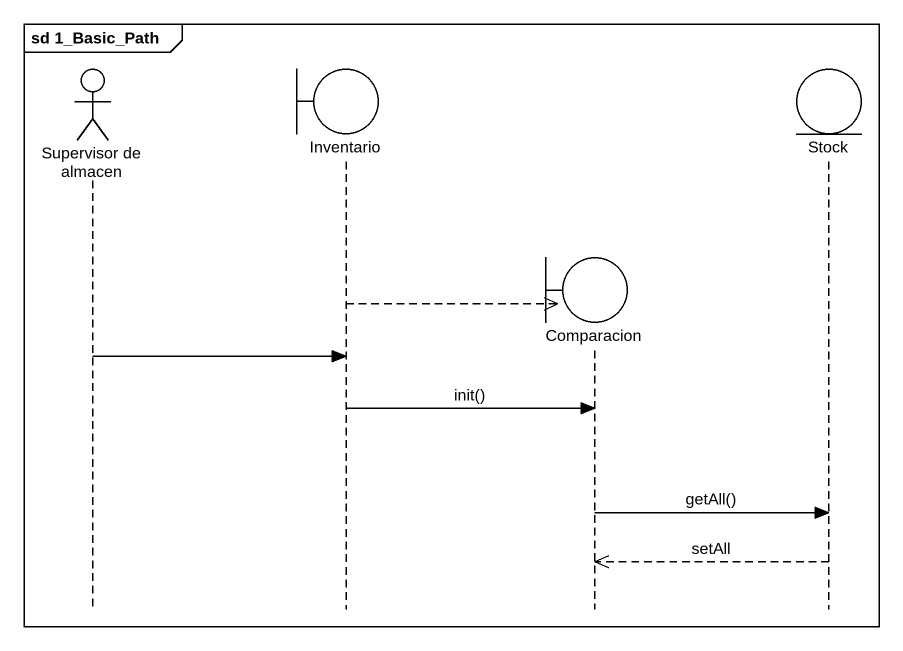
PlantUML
@startuml
mainframe sd 1_Basic_Path
hide footbox
actor "Supervisor de almacen" as Supervisor_de_almacen
boundary Inventario
boundary Comparacion
entity Stock

Inventario -->> Comparacion **
Supervisor_de_almacen -> Inventario
Inventario -> Comparacion : init()
Comparacion -> Stock : getAll()
Stock -->> Comparacion : setAll
@enduml
